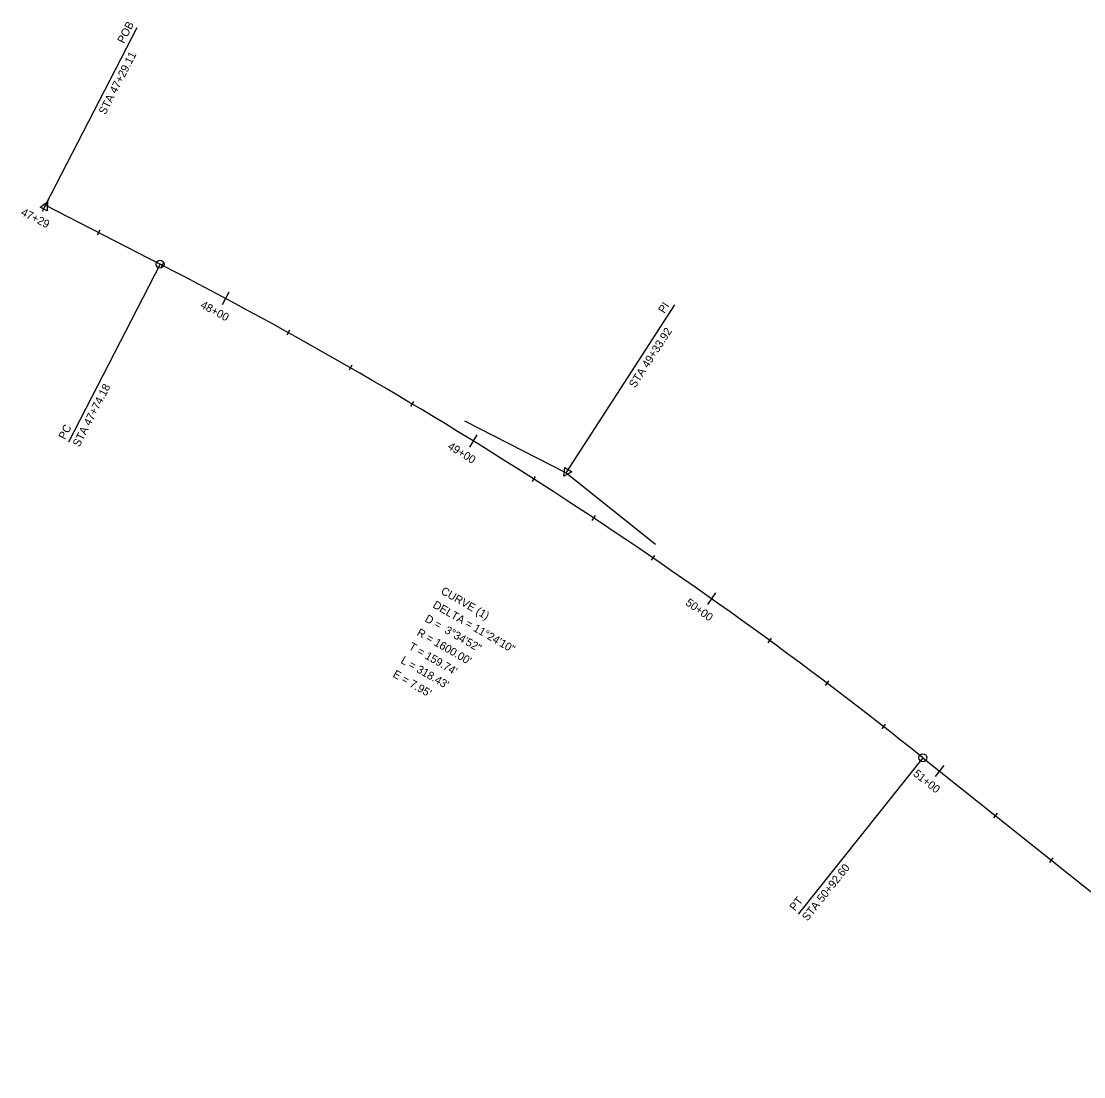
# Model space of a CAD drawing. Extents: x 1402763 to 1403514, y 558523 to 559048.
# Drawn here: x 1402762.5 to 1403134.2, y 558678.4 to 559047.8 of the extents above; entities that cross this region are included whole.
import ezdxf

# ---------------------------------------------------------------- set-up
doc = ezdxf.new("R2010")
doc.units = 0
for name, color, linetype in [('AC1_P', 7, 'Continuous'), ('AC1_P_T', 7, 'Continuous'), ('AC1P_P', 7, 'Continuous'), ('AC1S_P_T', 7, 'Continuous'), ('AC1SC_P_T', 7, 'Continuous'), ('AC1SE_P_T', 7, 'Continuous')]:
    doc.layers.add(name, color=color, linetype=linetype)

msp = doc.modelspace()

# ---------------------------------------------------------------- linework, layer by layer
at = {"layer": 'AC1_P'}
for p, q in [((1402771.03, 558983.34), (1402811.11, 558962.74)), ((1403077.99, 558790.01), (1403217.77, 558678.38))]:
    msp.add_line(p, q, dxfattribs=at)
msp.add_arc((1402079.53, 557539.78), 1600, 51.38835, 62.79117, dxfattribs=at)
at = {"layer": 'AC1P_P'}
for points in [[(1402771.67, 558984.59), (1402771.63, 558981.46), (1402769.14, 558982.74)], [(1402952.41, 558888.52), (1402952.76, 558891.63), (1402955.11, 558890.11)]]:
    msp.add_lwpolyline(points, close=True, dxfattribs=at)
msp.add_lwpolyline([(1402917.66, 558907.96), (1402953.17, 558889.7), (1402984.38, 558864.77)], dxfattribs=at)
for centre in [(1402811.11, 558962.74), (1403077.99, 558790.01)]:
    msp.add_circle(centre, 1.4, dxfattribs=at)
at = {"layer": 'AC1S_P_T'}
for points in [[(1402772.17, 558985.57), (1402769.88, 558981.12)], [(1402772.17, 558985.57), (1402769.88, 558981.12)], [(1402790.06, 558974.68), (1402789.15, 558972.9)], [(1402812.3, 558963.25), (1402811.38, 558961.47)], [(1402835.16, 558952.95), (1402832.8, 558948.54)], [(1402856.42, 558939.66), (1402855.45, 558937.91)], [(1402878.19, 558927.35), (1402877.2, 558925.61)], [(1402899.78, 558914.7), (1402898.75, 558912.98)], [(1402921.95, 558902.99), (1402919.32, 558898.74)], [(1402942.34, 558888.4), (1402941.26, 558886.72)], [(1402963.3, 558874.75), (1402962.2, 558873.09)], [(1402984.05, 558860.78), (1402982.92, 558859.13)], [(1403005.45, 558847.71), (1403002.56, 558843.63)], [(1403024.88, 558831.88), (1403023.7, 558830.26)], [(1403044.96, 558816.95), (1403043.75, 558815.35)], [(1403064.79, 558801.71), (1403063.56, 558800.13)], [(1403085.33, 558787.35), (1403082.21, 558783.44)], [(1403103.93, 558770.58), (1403102.68, 558769.01)], [(1403123.47, 558754.97), (1403122.22, 558753.41)]]:
    msp.add_lwpolyline(points, dxfattribs=at)
at = {"layer": 'AC1SC_P_T'}
for points in [[(1402771.03, 558983.34), (1402803.03, 559045.6)], [(1402811.11, 558962.74), (1402779.1, 558900.48)], [(1403077.99, 558790.01), (1403034.31, 558735.31)]]:
    msp.add_lwpolyline(points, dxfattribs=at)
at = {"layer": 'AC1SE_P_T'}
msp.add_lwpolyline([(1402953.17, 558889.7), (1402991.21, 558948.46)], dxfattribs=at)

# ---------------------------------------------------------------- texts
at = {"layer": 'AC1_P_T'}
for s, p in [('CURVE (1)', (1402909.06, 558847.58)), ('DELTA = 11%%d24\'10"', (1402906.26, 558842.73)), ('D =  3%%d34\'52"', (1402903.46, 558837.88)), ("R = 1600.00'", (1402900.66, 558833.03)), ("T = 159.74'", (1402897.86, 558828.18)), ("L = 318.43'", (1402895.06, 558823.33)), ("E = 7.95'", (1402892.26, 558818.48))]:
    msp.add_text(s, height=2.8, rotation=330, dxfattribs=at).set_placement(p)
at = {"layer": 'AC1S_P_T'}
for s, rotation, p in [('47+29', 332.7912, (1402762.17, 558980.03)), ('47+29', 332.7912, (1402762.17, 558980.03)), ('48+00', 331.8664, (1402824.97, 558947.62)), ('49+00', 328.2854, (1402911.45, 558898.31)), ('50+00', 324.7044, (1402994.68, 558843.7)), ('51+00', 321.3883, (1403074.35, 558783.96))]:
    msp.add_text(s, height=2.8, rotation=rotation, dxfattribs=at).set_placement(p)
at = {"layer": 'AC1SC_P_T'}
for s, rotation, p in [('POB', 62.7912, (1402798.45, 559039.75)), ('STA 47+29.11', 62.7912, (1402791.93, 559014.81)), ('STA 47+74.18', 62.7912, (1402782.84, 558898.56)), ('PC', 62.7912, (1402777.86, 558901.12)), ('STA 50+92.60', 51.3883, (1403037.59, 558732.69)), ('PT', 51.3883, (1403033.22, 558736.19))]:
    msp.add_text(s, height=2.8, rotation=rotation, dxfattribs=at).set_placement(p)
at = {"layer": 'AC1SE_P_T'}
for s, p in [('PI', (1402987.49, 558945.3)), ('STA 49+33.92', (1402977.27, 558919.19))]:
    msp.add_text(s, height=2.8, rotation=57.0898, dxfattribs=at).set_placement(p)

doc.saveas('drawing.dxf')
